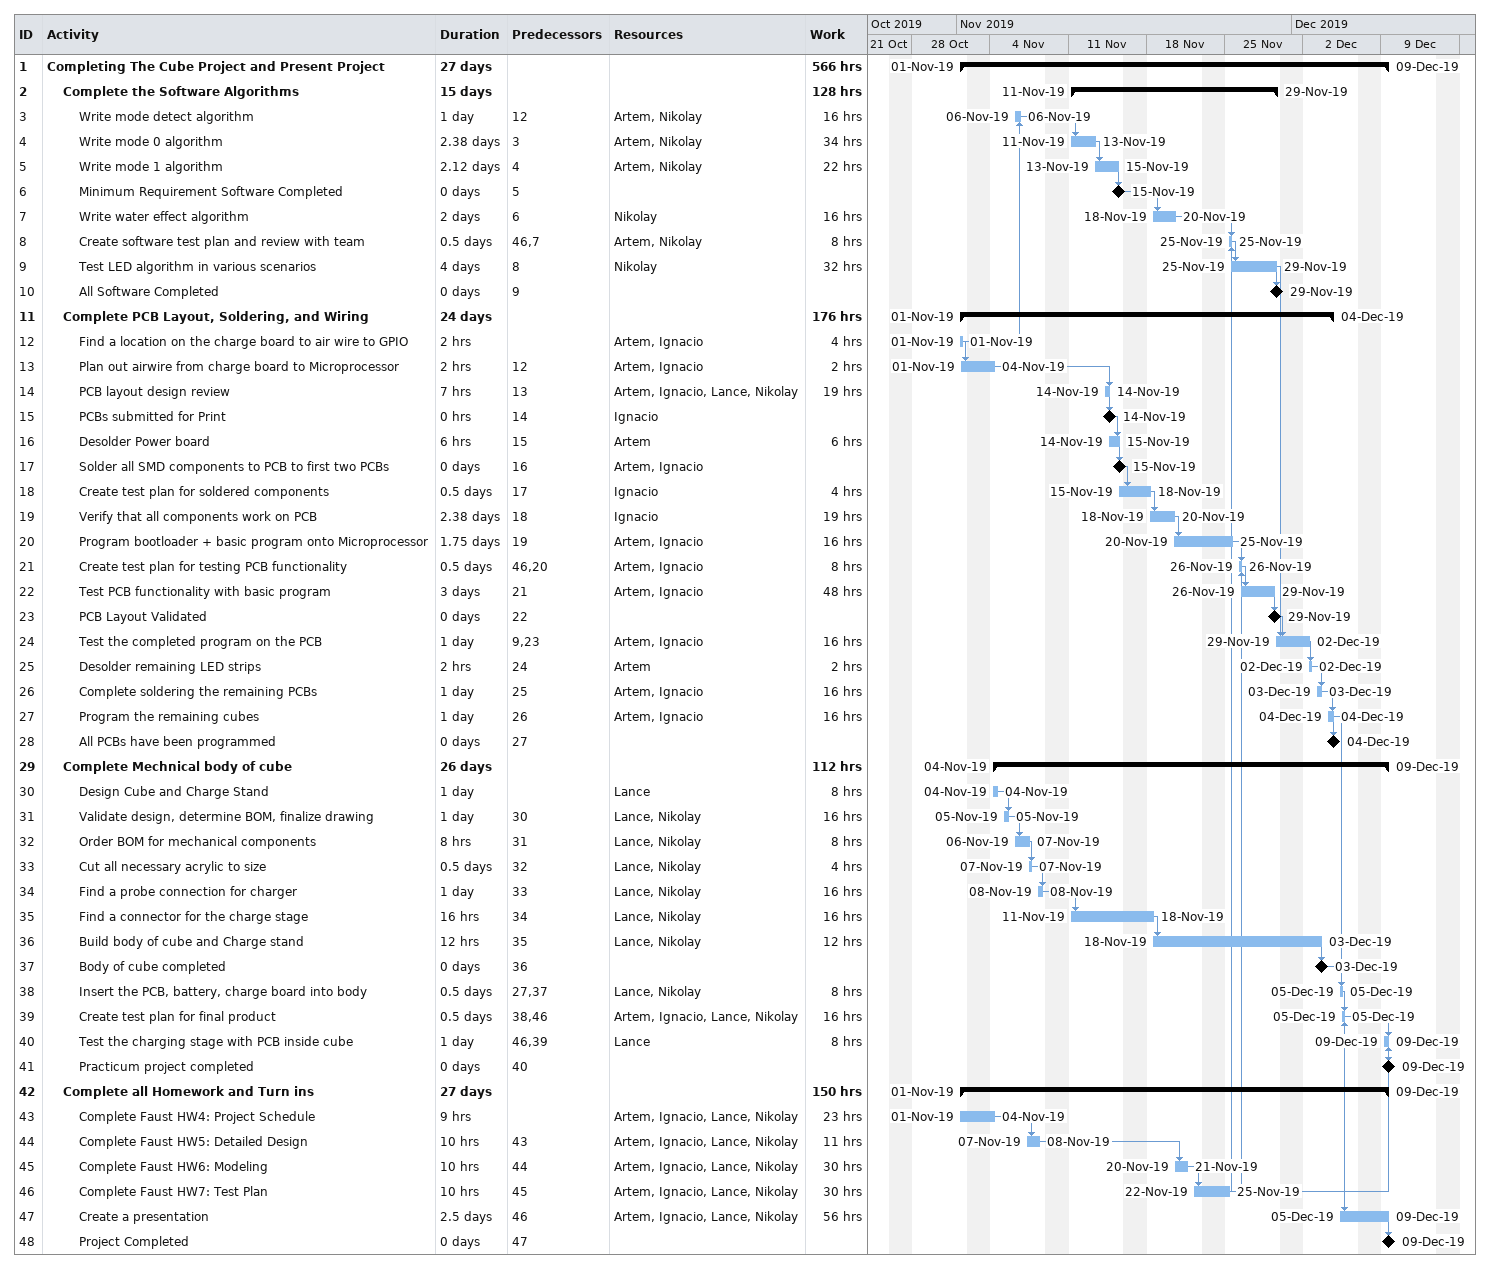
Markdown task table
| ID | Level | Task | Duration | Start | Finish | Predecessors | Resources | Work (h) |
|---|---|---|---|---|---|---|---|---|
| 1 | 1 | **Completing The Cube Project and Present Project** | 27d | 2019-11-01 | 2019-12-09 |  |  | 566 |
| 2 | 2 | **Complete the Software Algorithms** | 15d | 2019-11-11 | 2019-11-29 |  |  | 128 |
| 3 | 3 | Write mode detect algorithm | 1d | 2019-11-06 | 2019-11-06 | 12 | Artem, Nikolay | 16 |
| 4 | 3 | Write mode 0 algorithm | 2.38d | 2019-11-11 | 2019-11-13 | 3 | Artem, Nikolay | 34 |
| 5 | 3 | Write mode 1 algorithm | 2.12d | 2019-11-13 | 2019-11-15 | 4 | Artem, Nikolay | 22 |
| 6 | 3 | Minimum Requirement Software Completed | 0d | 2019-11-15 | 2019-11-15 | 5 |  |  |
| 7 | 3 | Write water effect algorithm | 2d | 2019-11-18 | 2019-11-20 | 6 | Nikolay | 16 |
| 8 | 3 | Create software test plan and review with team | 0.5d | 2019-11-25 | 2019-11-25 | 46, 7 | Artem, Nikolay | 8 |
| 9 | 3 | Test LED algorithm in various scenarios | 4d | 2019-11-25 | 2019-11-29 | 8 | Nikolay | 32 |
| 10 | 3 | All Software Completed | 0d | 2019-11-29 | 2019-11-29 | 9 |  |  |
| 11 | 2 | **Complete PCB Layout, Soldering, and Wiring** | 24d | 2019-11-01 | 2019-12-04 |  |  | 176 |
| 12 | 3 | Find a location on the charge board to air wire to GPIO | 2h | 2019-11-01 | 2019-11-01 |  | Artem, Ignacio | 4 |
| 13 | 3 | Plan out airwire from charge board to Microprocessor | 2h | 2019-11-01 | 2019-11-04 | 12 | Artem, Ignacio | 2 |
| 14 | 3 | PCB layout design review | 7h | 2019-11-14 | 2019-11-14 | 13 | Artem, Ignacio, Lance, Nikolay | 19 |
| 15 | 3 | PCBs submitted for Print | 0h | 2019-11-14 | 2019-11-14 | 14 | Ignacio |  |
| 16 | 3 | Desolder Power board | 6h | 2019-11-14 | 2019-11-15 | 15 | Artem | 6 |
| 17 | 3 | Solder all SMD components to PCB to first two PCBs | 0d | 2019-11-15 | 2019-11-15 | 16 | Artem, Ignacio |  |
| 18 | 3 | Create test plan for soldered components | 0.5d | 2019-11-15 | 2019-11-18 | 17 | Ignacio | 4 |
| 19 | 3 | Verify that all components work on PCB | 2.38d | 2019-11-18 | 2019-11-20 | 18 | Ignacio | 19 |
| 20 | 3 | Program bootloader + basic program onto Microprocessor | 1.75d | 2019-11-20 | 2019-11-25 | 19 | Artem, Ignacio | 16 |
| 21 | 3 | Create test plan for testing PCB functionality | 0.5d | 2019-11-26 | 2019-11-26 | 46, 20 | Artem, Ignacio | 8 |
| 22 | 3 | Test PCB functionality with basic program | 3d | 2019-11-26 | 2019-11-29 | 21 | Artem, Ignacio | 48 |
| 23 | 3 | PCB Layout Validated | 0d | 2019-11-29 | 2019-11-29 | 22 |  |  |
| 24 | 3 | Test the completed program on the PCB | 1d | 2019-11-29 | 2019-12-02 | 9, 23 | Artem, Ignacio | 16 |
| 25 | 3 | Desolder remaining LED strips | 2h | 2019-12-02 | 2019-12-02 | 24 | Artem | 2 |
| 26 | 3 | Complete soldering the remaining PCBs | 1d | 2019-12-03 | 2019-12-03 | 25 | Artem, Ignacio | 16 |
| 27 | 3 | Program the remaining cubes | 1d | 2019-12-04 | 2019-12-04 | 26 | Artem, Ignacio | 16 |
| 28 | 3 | All PCBs have been programmed | 0d | 2019-12-04 | 2019-12-04 | 27 |  |  |
| 29 | 2 | **Complete Mechnical body of cube** | 26d | 2019-11-04 | 2019-12-09 |  |  | 112 |
| 30 | 3 | Design Cube and Charge Stand | 1d | 2019-11-04 | 2019-11-04 |  | Lance | 8 |
| 31 | 3 | Validate design, determine BOM, finalize drawing | 1d | 2019-11-05 | 2019-11-05 | 30 | Lance, Nikolay | 16 |
| 32 | 3 | Order BOM for mechanical components | 8h | 2019-11-06 | 2019-11-07 | 31 | Lance, Nikolay | 8 |
| 33 | 3 | Cut all necessary acrylic to size | 0.5d | 2019-11-07 | 2019-11-07 | 32 | Lance, Nikolay | 4 |
| 34 | 3 | Find a probe connection for charger | 1d | 2019-11-08 | 2019-11-08 | 33 | Lance, Nikolay | 16 |
| 35 | 3 | Find a connector for the charge stage | 16h | 2019-11-11 | 2019-11-18 | 34 | Lance, Nikolay | 16 |
| 36 | 3 | Build body of cube and Charge stand | 12h | 2019-11-18 | 2019-12-03 | 35 | Lance, Nikolay | 12 |
| 37 | 3 | Body of cube completed | 0d | 2019-12-03 | 2019-12-03 | 36 |  |  |
| 38 | 3 | Insert the PCB, battery, charge board into body | 0.5d | 2019-12-05 | 2019-12-05 | 27, 37 | Lance, Nikolay | 8 |
| 39 | 3 | Create test plan for final product | 0.5d | 2019-12-05 | 2019-12-05 | 38, 46 | Artem, Ignacio, Lance, Nikolay | 16 |
| 40 | 3 | Test the charging stage with PCB inside cube | 1d | 2019-12-09 | 2019-12-09 | 46, 39 | Lance | 8 |
| 41 | 3 | Practicum project completed | 0d | 2019-12-09 | 2019-12-09 | 40 |  |  |
| 42 | 2 | **Complete all Homework and Turn ins** | 27d | 2019-11-01 | 2019-12-09 |  |  | 150 |
| 43 | 3 | Complete Faust HW4: Project Schedule | 9h | 2019-11-01 | 2019-11-04 |  | Artem, Ignacio, Lance, Nikolay | 23 |
| 44 | 3 | Complete Faust HW5: Detailed Design | 10h | 2019-11-07 | 2019-11-08 | 43 | Artem, Ignacio, Lance, Nikolay | 11 |
| 45 | 3 | Complete Faust HW6: Modeling | 10h | 2019-11-20 | 2019-11-21 | 44 | Artem, Ignacio, Lance, Nikolay | 30 |
| 46 | 3 | Complete Faust HW7: Test Plan | 10h | 2019-11-22 | 2019-11-25 | 45 | Artem, Ignacio, Lance, Nikolay | 30 |
| 47 | 3 | Create a presentation | 2.5d | 2019-12-05 | 2019-12-09 | 46 | Artem, Ignacio, Lance, Nikolay | 56 |
| 48 | 3 | Project Completed | 0d | 2019-12-09 | 2019-12-09 | 47 |  |  |
